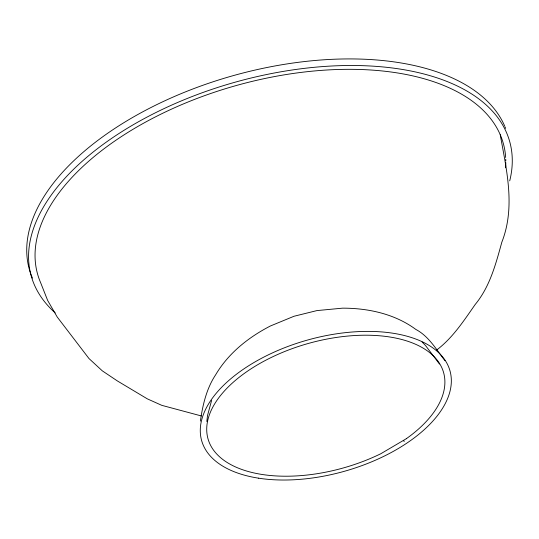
<?xml version="1.0" encoding="UTF-8"?>
<svg xmlns="http://www.w3.org/2000/svg" width="539" height="539" viewBox="0 0 539 539"><rect width="100%" height="100%" fill="white"/><g stroke="black" fill="none" stroke-linecap="round" stroke-linejoin="round"><path stroke-width="0.81" d="M200.387 421.127C202.677 405.072 206.578 388.403 215.674 374.76C228.368 353.247 248.472 337.259 270.437 325.974L293.991 316.265L316.972 310.585L342.548 308.16C368.292 308.126 394.804 313.907 415.825 329.417C428.835 336.275 436.246 349.501 444.978 360.692M206.828 421.518L207.488 415.657L211.584 400.517M436.354 350.256C452.659 338.041 463.715 320.88 475.25 304.414C489.964 286.573 495.799 263.995 501.836 242.186C515.601 207.171 506.599 170.196 500.219 134.696M201.303 415.94L161.781 405.341L147.282 398.833L117.374 380.938L102.282 370.825L88.975 358.536L57.215 317.006L47.648 300.432L40.627 282.665A241.849 127.804 -15.7 0 1 240.724 84.3A241.849 127.804 -15.7 0 1 505.663 157.489M422.077 341.989L425.473 345.479L439.48 364.034M403.603 440.309L404.162 441.609M505.75 159.194A241.849 127.804 -15.7 0 1 505.798 160.905M505.804 162.616A241.849 127.804 -15.7 0 1 505.582 167.777M32.461 278.131A248.506 131.321 -15.7 0 1 216.206 80.762A248.506 131.321 -15.7 0 1 504.693 126.092M505.023 126.86A248.506 131.321 -15.7 0 1 505.649 128.41M55.234 312.923A248.506 131.321 -15.7 0 1 230.914 83.397A248.506 131.321 -15.7 0 1 509.712 180.855M406.271 438.739L380.803 453.737A122.36 64.66 -15.7 0 1 206.828 432.197A122.36 64.66 -15.7 0 1 371.371 335.298A122.36 64.66 -15.7 0 1 406.271 438.739M258.363 478.147A128.989 68.163 -15.7 0 0 451.224 383.896A128.989 68.163 -15.7 0 0 267.829 355.086A128.989 68.163 -15.7 0 0 258.363 478.147"/></g></svg>
